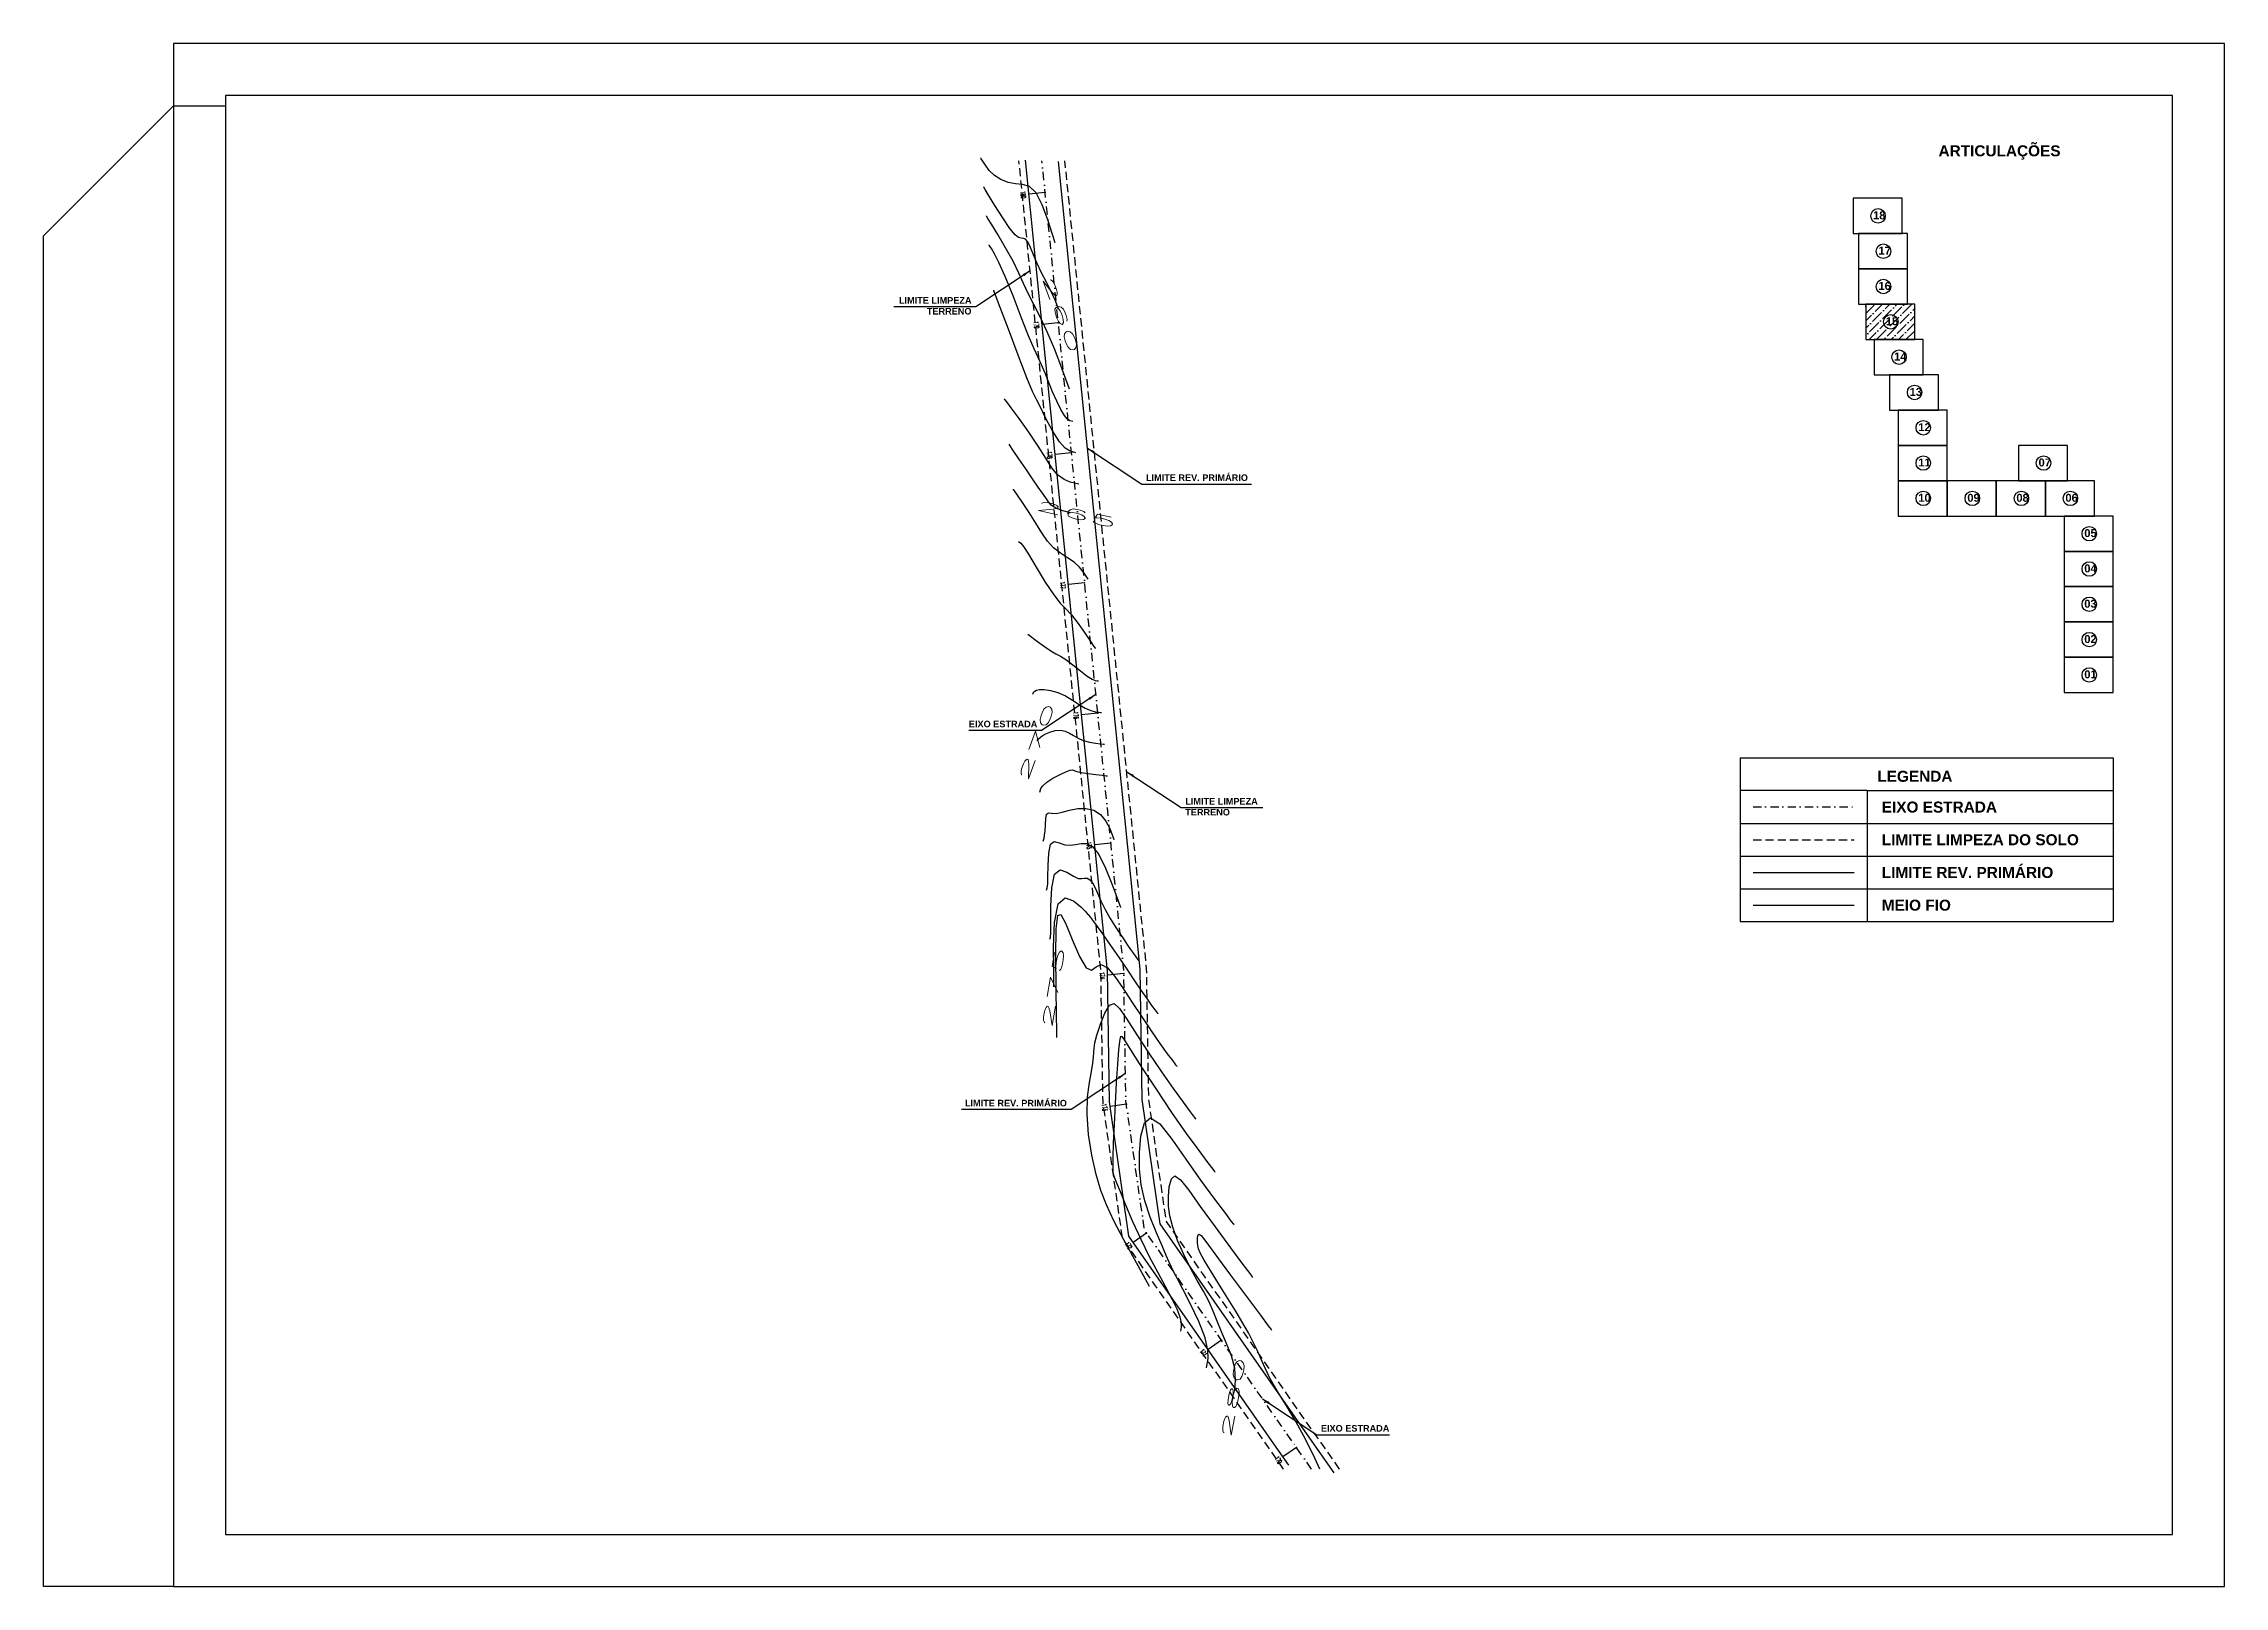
# Model space of a CAD drawing. Header units: millimetres. Extents: x 276147 to 291056, y 9594849 to 9609891.
# Drawn here: x 284446 to 284779.6, y 9597602.1 to 9597838 of the extents above; entities that cross this region are included whole.
import ezdxf
from ezdxf.enums import TextEntityAlignment as Align

# ---------------------------------------------------------------- set-up
doc = ezdxf.new("R2010")
doc.units = ezdxf.units.MM
doc.header["$LTSCALE"] = 10
for name, pattern in [('CONTINUO', [0]), ('DASHDOTX2', [50.8, 25.4, -12.7, 0, -12.7]), ('HIDDEN', [0.375, 0.25, -0.125])]:
    doc.linetypes.add(name, pattern=pattern)
for name, color, linetype in [('500-dim1', 6, 'Continuous'), ('Curvas mestras', 30, 'Continuous'), ('Curvas simples', 9, 'Continuous'), ('Curvas texto', 2, 'Continuous'), ('TG', 7, 'CONTINUO'), ('Top_malha_coord', 8, 'Continuous')]:
    doc.layers.add(name, color=color, linetype=linetype)
doc.styles.add('r80', font='romans.shx')
doc.styles.add('ROMAND', font='romand', dxfattribs={"height": 0.2})
doc.styles.add('SIMPLEX', font='simplex', dxfattribs={"height": 0.2})
doc.styles.add('T7', font='arial.ttf')
doc.dimstyles.new('cadnorma_dim1', dxfattribs={"dimscale": 0, "dimtxt": 2, "dimasz": 1.199999999999999, "dimexe": 1, "dimexo": 2.5, "dimgap": 0.6, "dimtad": 1, "dimzin": 4, "dimdsep": 46, "dimtxsty": 'r80', "dimblk": 'ARCHTICK', "dimblk1": 'ARCHTICK', "dimblk2": 'ARCHTICK', "dimcen": -1, "dimdle": 1, "dimclrd": 1, "dimclre": 1, "dimclrt": 2, "dimaunit": 1, "dimazin": 0, "dimtfac": 1, "dimtix": 1, "dimtmove": 2, "dimatfit": 0, "dimfxl": 1, "dimarcsym": 0})

# ---------------------------------------------------------------- blocks, each defined once
blk = doc.blocks.new('ASDF')
at = {"layer": 'Top_malha_coord', "color": 7}
for points in [[(288117.2770572668, 9595425.095165152), (288124.7770572668, 9595425.095165152), (288124.7770572668, 9595430.494073676), (288117.2770572668, 9595430.494073676)], [(288118.1013027223, 9595419.696256628), (288125.6013027224, 9595419.696256628), (288125.6013027224, 9595425.095165152), (288118.1013027223, 9595425.095165152)], [(288118.1013027223, 9595414.297348104), (288125.6013027224, 9595414.297348104), (288125.6013027224, 9595419.696256628), (288118.1013027223, 9595419.696256628)], [(288119.2235212072, 9595408.89843958), (288126.7235212072, 9595408.89843958), (288126.7235212072, 9595414.297348104), (288119.2235212072, 9595414.297348104)], [(288120.4897937645, 9595403.499531057), (288127.9897937645, 9595403.499531057), (288127.9897937645, 9595408.89843958), (288120.4897937645, 9595408.89843958)], [(288122.8676055573, 9595398.100622533), (288130.3676055573, 9595398.100622533), (288130.3676055573, 9595403.499531057), (288122.8676055573, 9595403.499531057)], [(288124.19609628, 9595392.701714007), (288131.69609628, 9595392.701714007), (288131.69609628, 9595398.100622533), (288124.19609628, 9595398.100622533)], [(288124.19609628, 9595387.302805483), (288131.69609628, 9595387.302805483), (288131.69609628, 9595392.701714007), (288124.19609628, 9595392.701714007)], [(288142.5888804331, 9595387.302805483), (288150.0888804331, 9595387.302805483), (288150.0888804331, 9595392.701714007), (288142.5888804331, 9595392.701714007)], [(288124.19609628, 9595381.90389696), (288131.69609628, 9595381.90389696), (288131.69609628, 9595387.302805483), (288124.19609628, 9595387.302805483)], [(288131.69609628, 9595381.90389696), (288139.19609628, 9595381.90389696), (288139.19609628, 9595387.302805483), (288131.69609628, 9595387.302805483)], [(288139.19609628, 9595381.90389696), (288146.69609628, 9595381.90389696), (288146.69609628, 9595387.302805483), (288139.19609628, 9595387.302805483)], [(288146.69609628, 9595381.90389696), (288154.19609628, 9595381.90389696), (288154.19609628, 9595387.302805483), (288146.69609628, 9595387.302805483)], [(288149.5854278603, 9595376.504988436), (288157.0854278603, 9595376.504988436), (288157.0854278603, 9595381.90389696), (288149.5854278603, 9595381.90389696)], [(288149.5854278603, 9595371.106079912), (288157.0854278603, 9595371.106079912), (288157.0854278603, 9595376.504988436), (288149.5854278603, 9595376.504988436)], [(288149.5854278603, 9595365.707171388), (288157.0854278603, 9595365.707171388), (288157.0854278603, 9595371.106079912), (288149.5854278603, 9595371.106079912)], [(288149.5854278603, 9595360.308262864), (288157.0854278603, 9595360.308262864), (288157.0854278603, 9595365.707171388), (288149.5854278603, 9595365.707171388)], [(288149.5854278603, 9595354.90935434), (288157.0854278603, 9595354.90935434), (288157.0854278603, 9595360.308262864), (288149.5854278603, 9595360.308262864)]]:
    blk.add_lwpolyline(points, close=True, dxfattribs=at)
for centre in [(288121.1075160061, 9595427.794619417), (288121.9317614617, 9595422.39571089), (288121.9317614617, 9595416.996802364), (288123.0539799466, 9595411.59789384), (288124.3202525039, 9595406.19898532), (288126.6980642967, 9595400.800076792), (288128.0265550194, 9595395.401168272), (288128.0265550194, 9595390.002259746), (288146.4193391725, 9595390.002259746), (288128.0265550194, 9595384.603351222), (288135.5265550194, 9595384.603351222), (288143.0265550194, 9595384.603351222), (288150.5265550194, 9595384.603351222), (288153.4158865996, 9595379.204442697), (288153.4158865996, 9595373.805534175), (288153.4158865996, 9595368.406625653), (288153.4158865996, 9595363.007717127), (288153.4158865996, 9595357.608808603)]:
    blk.add_circle(centre, 1.10921345708195, dxfattribs=at)
at = {"layer": 'Top_malha_coord', "color": 7, "char_height": 1.216883596980453, "attachment_point": 1, "style": 'T7'}
for s, insert in [('{\\fArial|b1|i0|c0|p34;18}', (288120.3443937709, 9595428.492702857)), ('{\\fArial|b1|i0|c0|p34;17}', (288121.1686392266, 9595423.093794333)), ('{\\fArial|b1|i0|c0|p34;16}', (288121.1686392266, 9595417.694885807)), ('{\\fArial|b1|i0|c0|p34;15}', (288122.2908577114, 9595412.295977283)), ('{\\fArial|b1|i0|c0|p34;14}', (288123.5571302687, 9595406.89706876)), ('{\\fArial|b1|i0|c0|p34;13}', (288125.9349420615, 9595401.498160236)), ('{\\fArial|b1|i0|c0|p34;12}', (288127.2634327842, 9595396.099251712)), ('{\\fArial|b1|i0|c0|p34;11}', (288127.2634327842, 9595390.700343188)), ('{\\fArial|b1|i0|c0|p34;07}', (288145.6562169372, 9595390.700343188)), ('{\\fArial|b1|i0|c0|p34;10}', (288127.2634327842, 9595385.301434664)), ('{\\fArial|b1|i0|c0|p34;09}', (288134.7634327842, 9595385.301434664)), ('{\\fArial|b1|i0|c0|p34;08}', (288142.2634327842, 9595385.301434664)), ('{\\fArial|b1|i0|c0|p34;06}', (288149.7634327842, 9595385.301434664)), ('{\\fArial|b1|i0|c0|p34;05}', (288152.6527643644, 9595379.902526142)), ('{\\fArial|b1|i0|c0|p34;04}', (288152.6527643644, 9595374.503617616)), ('{\\fArial|b1|i0|c0|p34;03}', (288152.6527643644, 9595369.104709093)), ('{\\fArial|b1|i0|c0|p34;02}', (288152.6527643644, 9595363.705800567)), ('{\\fArial|b1|i0|c0|p34;01}', (288152.6527643644, 9595358.306892043))]:
    blk.add_mtext_dynamic_manual_height_columns(s, width=9.05984542533406, gutter_width=12.5, heights=[0], dxfattribs=dict(at, insert=insert))
blk = doc.blocks.new('_ArchTick')
at = {"color": 0, "linetype": 'ByBlock', "const_width": 0.15}
blk.add_lwpolyline([(-0.5, -0.5), (0.5, 0.5)], dxfattribs=at)

msp = doc.modelspace()

# ---------------------------------------------------------------- hatches: boundary and pattern name
at = {"layer": 'Top_malha_coord'}
h = msp.add_hatch(dxfattribs=at)
h.set_pattern_fill('ANSI36', color=8, scale=0.25)
h.set_pattern_definition([(45, (-3424.874963565904, 2437.833850568161), (0.4209495056751168, 1.54348152080876), [1.984375, -0.396875, 0, -0.396875])])
h.paths.add_polyline_path([(284732.2104642943, 9597798.142113434), (284724.7104642943, 9597798.142113434), (284724.7104642943, 9597792.743204907), (284732.2104642943, 9597792.743204907)])
h.paths.add_polyline_path([(284729.6501364908, 9597795.442659173, -1), (284727.4317095766, 9597795.442659173, -1)], flags=0)
h.paths.add_polyline_path([(284727.4021938219, 9597794.254407024), (284729.9015365985, 9597794.254407024), (284729.9015365985, 9597796.762050508), (284727.4021938219, 9597796.762050508)], flags=24)

# ---------------------------------------------------------------- linework, layer by layer
at = {"color": 8, "linetype": 'HIDDEN', "ltscale": 0.5}
msp.add_line((284707.4916808116, 9597716.259917418), (284722.934255916, 9597716.259917418), dxfattribs=at)
at = {"color": 8, "linetype": 'HIDDEN', "ltscale": 0.5, "elevation": 160.1796621240507, "flags": 128}
for points in [[(284635.659768794, 9597620.03620698), (284634.4197802038, 9597621.808383057), (284611.0380317583, 9597655.24976938), (284608.0418236614, 9597676.0779441), (284607.7173690174, 9597696.138191966), (284599.6855912616, 9597775.536869906), (284595.1841462129, 9597820.036206983)], [(284644.2031467235, 9597620.03620698), (284640.1552164773, 9597625.821458032), (284617.7294901907, 9597657.89550906), (284615.0337271618, 9597676.635136474), (284614.7116598619, 9597696.547780577), (284606.6500488131, 9597776.241377547), (284602.2198700494, 9597820.036206983)]]:
    msp.add_lwpolyline(points, dxfattribs=at)
at = {"linetype": 'Continuous'}
for p in [(284599.1903068733, 9597815.209097005, 160.1796621240507), (284599.1903068733, 9597815.209097005, 160.1796621240507), (284601.203185829, 9597795.31064702, 160.1796621240507), (284601.203185829, 9597795.31064702, 160.1796621240507), (284603.2160647851, 9597775.412197037, 160.1796621240507), (284603.2160647851, 9597775.412197037, 160.1796621240507), (284605.2289437409, 9597755.51374705, 160.1796621240507), (284605.2289437409, 9597755.51374705, 160.1796621240507), (284607.241822697, 9597735.615297064, 160.1796621240507), (284607.241822697, 9597735.615297064, 160.1796621240507), (284609.2547016528, 9597715.71684708, 160.1796621240507), (284609.2547016528, 9597715.71684708, 160.1796621240507), (284611.2230413358, 9597695.815788856, 160.1796621240507), (284611.2230413358, 9597695.815788856, 160.1796621240507), (284611.6144094457, 9597675.823817924, 160.1796621240507), (284611.6144094457, 9597675.823817924, 160.1796621240507), (284614.6992917084, 9597656.121356228, 160.1796621240507), (284614.6992917084, 9597656.121356228, 160.1796621240507), (284626.1595819853, 9597639.73045204, 160.1796621240507), (284626.1595819853, 9597639.73045204, 160.1796621240507), (284637.6200357803, 9597623.33966222, 160.1796621240507), (284637.6200357803, 9597623.33966222, 160.1796621240507)]:
    msp.add_point(p, dxfattribs=at)
at = {"layer": '500-dim1', "ltscale": 0.1}
for points in [[(284465.8498035041, 9597602.093968712), (284779.5682150554, 9597602.093968712), (284779.5682150554, 9597837.978445243), (284465.8498035041, 9597837.978445243)], [(284473.7920417713, 9597610.03620698), (284771.6259767883, 9597610.03620698), (284771.6259767883, 9597830.03620698), (284473.7920417713, 9597830.03620698)]]:
    msp.add_lwpolyline(points, close=True, dxfattribs=at)
msp.add_lwpolyline([(284465.8498035041, 9597602.093968712), (284445.9942078364, 9597602.093968712), (284445.9942078364, 9597808.592163656), (284465.8498035041, 9597828.447759323), (284473.7920417713, 9597828.447759323)], dxfattribs=at)
at = {"layer": 'Curvas mestras', "linetype": 'CONTINUO'}
for points in [[(284601.2580923505, 9597797.3786489, -241.7039596265208), (284600.7522270197, 9597798.640418608, -241.7554609187905), (284600.1171355005, 9597800.065589074, -241.8149107012109), (284599.3873345034, 9597801.517957063, -241.8771528739276), (284598.637589784, 9597802.955047712, -241.9392947672427), (284597.9527308486, 9597804.35781372, -241.9990093910278), (284597.3964074154, 9597805.687946657, -242.0537637438069), (284596.9475660226, 9597806.830081487, -242.1002000621779), (284596.5639734061, 9597807.649586042, -242.1347543752895), (284596.2081786254, 9597808.063710393, -242.1554668362046), (284595.8618609984, 9597808.197222684, -242.1667937175048), (284595.5114801621, 9597808.226771316, -242.1747953905983), (284595.125328167, 9597808.339177772, -242.1862302759223), (284594.5990257496, 9597808.76196684, -242.2106493686702), (284593.8100290515, 9597809.732833376, -242.258301553808), (284592.7061171634, 9597811.35985736, -242.3337767506278), (284591.516382927, 9597813.23264223, -242.4190280150765), (284590.5402481251, 9597814.811174527, -242.4903492507551), (284589.9987279519, 9597815.69178966, -242.5300762597148), (284589.7992202577, 9597816.016227445, -242.5447125521282), (284589.7707193014, 9597816.06257556, -242.5468034434857)], [(284603.0662790054, 9597766.230916472, -235.6432964342789), (284601.8903161238, 9597766.556842273, -235.6775824390611), (284600.8342802401, 9597766.952065673, -235.7117318831992), (284600.1315520049, 9597767.40004756, -235.7405180141473), (284599.6780802624, 9597767.915772693, -235.7665205438066), (284599.2854581393, 9597768.522101248, -235.7942705755381), (284598.7907005474, 9597769.252960822, -235.8281515721142), (284598.1325364718, 9597770.186521564, -235.8719550096107), (284597.2751186641, 9597771.412013028, -235.9293244218247), (284596.2261095128, 9597772.946085453, -236.000651606792), (284595.1672169028, 9597774.515050836, -236.0733205910333), (284594.3236563487, 9597775.772637893, -236.1314635747372), (284593.8586330797, 9597776.46682312, -236.163545920132), (284593.6873081906, 9597776.722575253, -236.1753657318445), (284593.6628334936, 9597776.759111844, -236.1770542892887)], [(284597.9520972271, 9597731.375822952, -229.6001039383959), (284598.1400519835, 9597731.652758423, -229.6054058751001), (284598.5176056062, 9597731.996341897, -229.6090858632492), (284599.1322678332, 9597732.378870377, -229.6092824167249), (284599.9064063523, 9597732.725547196, -229.6051028914194), (284600.7311005869, 9597732.949801488, -229.5958968844175), (284601.5158718579, 9597732.98541956, -229.5813108790576), (284602.2440010567, 9597732.847608367, -229.5621788024696), (284602.9172099749, 9597732.57193303, -229.5396315206567), (284603.551467014, 9597732.200144434, -229.5147166198844), (284604.2197350517, 9597731.798753532, -229.4881489625227), (284605.0092265782, 9597731.440458037, -229.4605601034386), (284605.9589663763, 9597731.181979124, -229.4330253640333), (284606.9152373765, 9597731.01612178, -229.408394623923), (284607.6761367994, 9597730.919712443, -229.3899614235529), (284608.0954817331, 9597730.870867305, -229.3799430693293), (284608.249977763, 9597730.85287246, -229.3762521102585), (284608.2720483362, 9597730.850300768, -229.3757248033912)], [(284600.4960708467, 9597693.750059303, -223.3123931230771), (284600.5089651113, 9597694.52216233, -223.3374352305223), (284600.4953217797, 9597696.468175022, -223.4014777324305), (284600.4758591077, 9597699.838528857, -223.5123110948739), (284600.6307167846, 9597703.60982083, -223.6327835124944), (284601.1798951106, 9597706.440191085, -223.7145075639969), (284602.2416499433, 9597707.362615423, -223.7234211436848), (284603.5272773725, 9597706.909414425, -223.6827631147721), (284604.646330052, 9597705.987747336, -223.6300977344185), (284605.3036123041, 9597705.334392436, -223.5954940264023), (284605.5849121499, 9597705.004613142, -223.5790408375001), (284605.6712692757, 9597704.88329091, -223.573331748627), (284605.7452019136, 9597704.823154863, -223.5698770658023), (284605.9951534851, 9597704.548327873, -223.5558538735754), (284606.6110489496, 9597703.750777476, -223.5173558236243), (284607.7077784496, 9597702.235055117, -223.4456720311687), (284609.1000988346, 9597700.256037768, -223.3528730192597), (284610.5277361329, 9597698.181185283, -223.2562246618004), (284611.7828419821, 9597696.310406562, -223.169726894263), (284612.8672844919, 9597694.67342659, -223.0943162711014), (284613.8353583754, 9597693.232417388, -223.0276633230646), (284614.7202991819, 9597691.967784604, -222.9684588090427), (284615.4710937622, 9597690.932851436, -222.9194740861681), (284616.0156687912, 9597690.199169708, -222.8845005964072), (284616.3094231586, 9597689.805654537, -222.8657088481964), (284616.4176486097, 9597689.660675213, -222.8587855675983), (284616.4331091034, 9597689.639964307, -222.85779654732)], [(284628.187189701, 9597632.007264853, -215.7296012874835), (284628.3319291132, 9597633.606090972, -215.7790875698816), (284628.2128369144, 9597635.436615426, -215.8414623893591), (284627.7038448415, 9597637.331792133, -215.913782476357), (284626.949442893, 9597639.204309067, -215.9902862832209), (284626.1617601271, 9597640.986785978, -216.0645076455808), (284625.4975701153, 9597642.632992273, -216.1317846325369), (284624.8922274357, 9597644.181278033, -216.1946715978816), (284624.2257351726, 9597645.691141, -216.2575269829508), (284623.4068151223, 9597647.227407852, -216.3243073647868), (284622.459082951, 9597648.876231916, -216.3973618393324), (284621.4348770289, 9597650.72909344, -216.4786374924847), (284620.3969576163, 9597652.825270064, -216.5681615845792), (284619.4497864835, 9597654.995212894, -216.6582812687525), (284618.7082502867, 9597657.01716942, -216.7394237799713), (284618.2569960393, 9597658.733688567, -216.8047304563483), (284618.0597121988, 9597660.244529055, -216.8581991805372), (284618.0498505839, 9597661.713753013, -216.9065419431104), (284618.181739418, 9597663.207277944, -216.9528355821062), (284618.4932235442, 9597664.39844574, -216.9856161997564), (284619.0430242056, 9597664.86245164, -216.9897846796343), (284619.8976792162, 9597664.2682357, -216.953156910397), (284621.1549726601, 9597662.659709256, -216.8752089400336), (284622.9205031874, 9597660.17452546, -216.7583317633512), (284625.1930637085, 9597657.042268733, -216.6100728324059), (284627.5442241784, 9597653.860247588, -216.4586053954813), (284629.4387518081, 9597651.317699796, -216.3372590319164), (284630.4857228612, 9597649.915171547, -216.2702833124463), (284630.8714488281, 9597649.398450715, -216.2456080551169), (284630.9265522526, 9597649.3246336, -216.2420830287997)]]:
    msp.add_polyline3d(points, dxfattribs=at)
at = {"layer": 'Curvas simples', "linetype": 'CONTINUO'}
for points in [[(284600.7006427457, 9597807.515483236, -243.0480603147557), (284599.5994471313, 9597811.029859765, -243.1853273910497), (284598.7564226514, 9597813.30781502, -243.2768959237987), (284597.7911052212, 9597815.189455284, -243.3579325206488), (284596.7838635205, 9597816.151483048, -243.409676028034), (284595.7424955989, 9597816.446558293, -243.4402492921476), (284594.6566536058, 9597816.521332873, -243.4644963069845), (284593.5316422213, 9597816.745310552, -243.4944188083432), (284592.4353572428, 9597817.179400783, -243.5306498180985), (284591.4513470048, 9597817.807367932, -243.5709801988237), (284590.6495801317, 9597818.58755374, -243.6126403358326), (284590.0457264152, 9597819.376615444, -243.6506185001022), (284589.6418779411, 9597820.005789656, -243.6793425110195), (284589.4285525393, 9597820.352698645, -243.6949925301856), (284589.3499580233, 9597820.480507383, -243.7007583509808), (284589.3387309489, 9597820.498765483, -243.7015820159254)], [(284602.9274239002, 9597785.170590408, -240.269667817422), (284601.5944881462, 9597788.76346819, -240.4141591450575), (284600.5994407823, 9597791.327491973, -240.5181534630506), (284599.5047746196, 9597793.934839912, -240.6255671705844), (284598.4375522041, 9597796.1846527, -240.7207139618372), (284597.4569402814, 9597798.087018583, -240.8027367290019), (284596.6051281458, 9597799.75476146, -240.874485693083), (284595.8889810096, 9597801.308770243, -240.9397844376185), (284595.1740587866, 9597802.902203914, -241.0063505026305), (284594.2905953196, 9597804.696290476, -241.0828749616889), (284593.1442807095, 9597806.759149922, -241.1734831673935), (284591.9426261321, 9597808.786486272, -241.2640381927163), (284590.9685990342, 9597810.380900552, -241.3358375536304), (284590.4296386197, 9597811.257353608, -241.3753767926505), (284590.2310741495, 9597811.580256632, -241.3899438586927), (284590.2027076536, 9597811.626385633, -241.392024871046)], [(284603.4130954709, 9597780.203916617, -239.0964282752507), (284602.9738216186, 9597780.327666232, -239.1093012088354), (284602.6071761841, 9597780.573314777, -239.1247107199419), (284602.1338579321, 9597781.120491436, -239.1521422712508), (284601.5693711692, 9597782.060491424, -239.1942762763615), (284600.9526634093, 9597783.304463783, -239.2474193741477), (284600.3285367249, 9597784.718523767, -239.3062849750536), (284599.7337244788, 9597786.176348154, -239.3659962401402), (284599.1726661983, 9597787.581860786, -239.4233157454551), (284598.6417317071, 9597788.846550036, -239.4754159356494), (284598.117526791, 9597789.96960562, -239.5227398644461), (284597.4976190722, 9597791.30101966, -239.5788125616059), (284596.659812136, 9597793.278486613, -239.6604296983828), (284595.536300078, 9597796.151638048, -239.7771325257167), (284594.2768180307, 9597799.417851927, -239.9094449684749), (284593.0854896409, 9597802.38644528, -240.0306366359842), (284592.1299003704, 9597804.516251683, -240.1196100770289), (284591.4314729571, 9597805.864177763, -240.1778000265153), (284590.9750929523, 9597806.636646667, -240.2122741381431), (284590.7355544362, 9597807.026181916, -240.2298471625804), (284590.6473035612, 9597807.16969448, -240.2363214178154), (284590.6346970058, 9597807.1901957, -240.2372462784083)], [(284603.8813168478, 9597775.409778995, -237.929192835782), (284602.9921347699, 9597775.654925333, -237.9550750713938), (284602.2681746662, 9597776.1105578, -237.9845381025484), (284601.3630019373, 9597777.104409162, -238.0352755433091), (284600.333587216, 9597778.752424827, -238.1099431889274), (284599.3155463456, 9597780.6751387, -238.1933840697425), (284598.4641597224, 9597782.369232792, -238.2659879916723), (284597.8584505008, 9597783.54806846, -238.316775853888), (284597.2724138985, 9597784.791738473, -238.3692933641401), (284596.4037908881, 9597786.897013927, -238.4557172296013), (284595.0700037593, 9597790.337791365, -238.5952414914759), (284593.5672010502, 9597794.29646107, -238.7551292442045), (284592.3112136125, 9597797.632537767, -238.8896608631153), (284591.6117528167, 9597799.493565572, -238.9646853185518), (284591.3540571015, 9597800.179207187, -238.9923258931635), (284591.31724343, 9597800.2771567, -238.9962745700291)], [(284604.3495372224, 9597770.615640383, -236.7619573837988), (284603.0292063877, 9597770.942920905, -236.7991857629645), (284602.0792448942, 9597771.333699537, -236.8310602645183), (284601.0986405885, 9597772.028237415, -236.8735037233823), (284600.2054413775, 9597773.11274426, -236.9269714901716), (284599.2797899367, 9597774.587519184, -236.9938793324077), (284598.1423546302, 9597776.431381674, -237.0771330163375), (284596.6999362483, 9597778.56097474, -237.1758718701571), (284595.2038692708, 9597780.644225657, -237.2741690633962), (284593.9916226037, 9597782.286885224, -237.3523312874863), (284593.310383552, 9597783.206075396, -237.3961270149125), (284593.0462170213, 9597783.564406667, -237.4131718927788), (284592.9949043146, 9597783.635860676, -237.4165433896383), (284592.9857859556, 9597783.649471724, -237.4171724461744), (284592.9824263502, 9597783.654486688, -237.4174042202908), (284592.9819471209, 9597783.65520311, -237.4174373164101)], [(284605.7853555278, 9597756.091232527, -234.2557107757571), (284605.0667070655, 9597757.149073476, -234.3048008729497), (284604.4513165967, 9597757.905596932, -234.3419443796415), (284603.6317299527, 9597758.677938852, -234.3837051879059), (284602.6284211413, 9597759.365611527, -234.4263794425319), (284601.5414413749, 9597760.052987872, -234.470723562376), (284600.4907359246, 9597760.87065872, -234.5186091300825), (284599.5591650442, 9597761.92207767, -234.5717629010001), (284598.6812529147, 9597763.202146407, -234.6313321430612), (284597.7544417034, 9597764.678631367, -234.6983193019664), (284596.7241348566, 9597766.282026364, -234.7715426868203), (284595.7275929453, 9597767.793740617, -234.8410840144757), (284594.9500388184, 9597768.957910705, -234.8948408448746), (284594.5233700378, 9597769.5948401, -234.9242770695387), (284594.3661760117, 9597769.829497768, -234.9351219825007), (284594.3437198659, 9597769.863020578, -234.9366712622254)], [(284595.1349949364, 9597761.875530764, -233.6583084447452), (284595.4537795875, 9597761.601066988, -233.6429154282346), (284595.8652482687, 9597761.069314953, -233.6172308669452), (284596.6313900049, 9597759.893734118, -233.5633292070383), (284597.8164186165, 9597757.935575748, -233.4753748083281), (284599.2013691051, 9597755.659510402, -233.3729898104471), (284600.4964842631, 9597753.68106099, -233.2821606662151), (284601.4953954357, 9597752.429760693, -233.2211052492753), (284602.3253141886, 9597751.591185786, -233.1769666588193), (284603.196841641, 9597750.664922832, -233.1291193947805), (284604.2466394368, 9597749.304022608, -233.0634510355562), (284605.3155943255, 9597747.775394784, -232.9919018814949), (284606.1706535832, 9597746.499414245, -232.9329253440051), (284606.6424345693, 9597745.789002333, -232.9001756169859), (284606.8162489868, 9597745.527272208, -232.8881099396062), (284606.8410796159, 9597745.489881478, -232.886386248018)], [(284596.5518009609, 9597747.703448188, -232.1647268827915), (284598.0450524925, 9597746.56775898, -232.0975367292672), (284599.0774354387, 9597745.80990696, -232.0519791550146), (284600.0643950363, 9597745.138710944, -232.0101730090359), (284600.8385300147, 9597744.692452213, -231.9800099552635), (284601.5299975548, 9597744.320212778, -231.9539318614666), (284602.3433429494, 9597743.798773352, -231.9205181278781), (284603.4116233496, 9597742.984724052, -231.872398442149), (284604.5819473343, 9597742.053885756, -231.8184033331022), (284605.6299313509, 9597741.261891773, -231.7714137959088), (284606.3805971059, 9597740.800695427, -231.7412323648718), (284606.8565674102, 9597740.607554248, -231.7253489190157), (284607.129866343, 9597740.556049788, -231.7181750880814), (284607.2677722073, 9597740.539986776, -231.7148804568246), (284607.3185792092, 9597740.534068607, -231.7136666469419), (284607.3258377805, 9597740.533222873, -231.7134932275771)], [(284597.3006872106, 9597738.534688387, -230.8485060813514), (284597.3543292205, 9597738.681311008, -230.852233951297), (284597.4348805465, 9597738.79999835, -230.8545062475282), (284597.5966893839, 9597738.94724798, -230.8560833684428), (284597.8780729537, 9597739.106755257, -230.8556618654661), (284598.3355401933, 9597739.22429324, -230.8503304466399), (284599.0301509711, 9597739.236156408, -230.8367758639183), (284599.9910059364, 9597739.088643573, -230.8126542358918), (284601.1193818226, 9597738.768058833, -230.779498493092), (284602.2845961444, 9597738.270711627, -230.7398109651663), (284603.3791217906, 9597737.617725244, -230.6964422925635), (284604.3880381451, 9597736.92948146, -230.6536367598133), (284605.3195789645, 9597736.351174904, -230.6159869496737), (284606.169781741, 9597735.991337277, -230.5871288644525), (284606.8859018946, 9597735.811838513, -230.5668717979247), (284607.4030015699, 9597735.737880617, -230.5540682394899), (284607.6816269702, 9597735.70542704, -230.5474117631352), (284607.7842784849, 9597735.693470033, -230.5449593622147), (284607.7989435594, 9597735.69176232, -230.5446090217124)], [(284598.3531808657, 9597723.532719303, -228.3343050310764), (284598.5498662309, 9597724.070333896, -228.347973872817), (284598.8452234228, 9597724.505519487, -228.3563055352683), (284599.438521831, 9597725.045436801, -228.3620883907101), (284600.386463715, 9597725.650986496, -228.3629029805565), (284601.4772725114, 9597726.226801148, -228.3598753361989), (284602.4320502027, 9597726.663446557, -228.3550179049748), (284603.0407377789, 9597726.88219554, -228.3499675222815), (284603.3686212904, 9597726.927157896, -228.3448590918238), (284603.5498238026, 9597726.873153437, -228.3394520436091), (284603.7238122376, 9597726.782563627, -228.3329909472636), (284604.0514329583, 9597726.6680256, -228.3226611450923), (284604.6988741944, 9597726.529742168, -228.3051332898581), (284605.7481510133, 9597726.372621968, -228.2789218963849), (284606.944571861, 9597726.220406046, -228.2499175028902), (284607.9492720267, 9597726.101543276, -228.2258545750778), (284608.5093374958, 9597726.036307564, -228.2124743555), (284608.7156770385, 9597726.012273883, -228.2075448255314), (284608.7451541153, 9597726.008840216, -228.2068405976429)], [(284598.879427191, 9597716.03173376, -227.0772044831215), (284599.0225717178, 9597716.496816004, -227.089571278219), (284599.1136303767, 9597716.948941637, -227.1025590497561), (284599.1852559535, 9597717.63593948, -227.1236334090031), (284599.2229383629, 9597718.555248262, -227.153001695548), (284599.2777360233, 9597719.485112667, -227.1823723134262), (284599.4170979689, 9597720.148975113, -227.2013288404237), (284599.7031796321, 9597720.362826476, -227.2025938241536), (284600.1769650224, 9597720.312846515, -227.1914454683106), (284600.874148546, 9597720.277763436, -227.1763008659732), (284601.8120676635, 9597720.46074962, -227.1634697211816), (284602.9346600517, 9597720.762754116, -227.1508316178483), (284604.1675094513, 9597721.009174136, -227.1341588211039), (284605.4323831847, 9597721.042441204, -227.1098584005636), (284606.6357719346, 9597720.773136102, -227.0768772567649), (284607.6803459732, 9597720.128876947, -227.0347972730783), (284608.4890728972, 9597719.10247094, -226.9849290660027), (284609.0660926264, 9597717.947492704, -226.9354988858363), (284609.435840405, 9597716.98270599, -226.8964617562856), (284609.62883498, 9597716.445473777, -226.8749831732389), (284609.6999390865, 9597716.247546066, -226.8670699924373), (284609.7100959576, 9597716.219270108, -226.8659395365653)], [(284599.4056735185, 9597708.530749213, -225.8201039679957), (284599.5137380939, 9597708.91456377, -225.8305118932299), (284599.5787422873, 9597709.4733482, -225.8475177590412), (284599.6219445613, 9597710.580017662, -225.8829148392802), (284599.6411972336, 9597712.315805372, -225.9394081661271), (284599.7336765833, 9597714.189054707, -225.9989360330187), (284600.02139213, 9597715.564886805, -226.0382450110305), (284600.5864801092, 9597715.997824624, -226.0410885539282), (284601.3515916161, 9597715.799996376, -226.0192474191104), (284602.1995024609, 9597715.472932097, -225.9915092866545), (284603.0357564168, 9597715.405444773, -225.9725111924022), (284603.8569521247, 9597715.535487248, -225.9602881990399), (284604.6824511834, 9597715.688293347, -225.9487247599432), (284605.5324176119, 9597715.669239128, -225.9310385053654), (284606.4302020915, 9597715.204258744, -225.8977798759847), (284607.3999557246, 9597713.999428598, -225.8388325294622), (284608.4350220689, 9597711.926935118, -225.7501417784629), (284609.4055045303, 9597709.523412878, -225.6519000198137), (284610.1507009726, 9597707.491607467, -225.5703612974289), (284610.5581352983, 9597706.357450908, -225.5250176061786), (284610.708242522, 9597705.939602965, -225.5083120130844), (284610.7296866977, 9597705.87991083, -225.5059255080673)], [(284599.9319208436, 9597701.029763673, -224.5630033999591), (284600.0049044702, 9597701.332311537, -224.5714525081244), (284600.0438541981, 9597701.997754764, -224.5924764683264), (284600.0586331717, 9597703.52409684, -224.6421963021535), (284600.0594551016, 9597706.076361487, -224.7258146241916), (284600.1896171409, 9597708.892995747, -224.8154997198985), (284600.6256862908, 9597710.980798498, -224.8751611816374), (284601.469781586, 9597711.632822767, -224.8795832635628), (284602.5262172098, 9597711.287146242, -224.8470493899335), (284603.5248573757, 9597710.66810076, -224.8067176870795), (284604.2594451727, 9597710.350140925, -224.7815526963354), (284604.7792431958, 9597710.308219392, -224.7697447677169), (284605.1973939128, 9597710.367411556, -224.7632906459298), (284605.610689989, 9597710.356611256, -224.754640400261), (284606.0505448614, 9597710.119981952, -224.7380568638587), (284606.5320211611, 9597709.505504528, -224.7082561816465), (284607.0695908435, 9597708.423705468, -224.6620159036506), (284607.6753531163, 9597707.035276636, -224.6043588460566), (284608.3608105038, 9597705.5634525, -224.5423692525624), (284609.1236617889, 9597704.194889253, -224.4822098286499), (284609.9063707739, 9597702.969924973, -224.4263573651228), (284610.6375945124, 9597701.892316457, -224.3763670763842), (284611.263024575, 9597700.961082445, -224.3332969720618), (284611.7964885619, 9597700.156273356, -224.2962157578118), (284612.268849585, 9597699.453199556, -224.2636948488912), (284612.6999741578, 9597698.83709656, -224.2348516378811), (284613.0657463897, 9597698.332898555, -224.2109872820697), (284613.3310517887, 9597697.975463897, -224.1939489238689), (284613.4741630179, 9597697.78375094, -224.1847939528202), (284613.5268883658, 9597697.713120112, -224.1814210741109), (284613.5344202725, 9597697.703029852, -224.180939235343)], [(284600.9844134967, 9597686.027793584, -222.0488023370531), (284600.9872372229, 9597686.167807072, -222.0533337380298), (284600.9740770219, 9597687.046568893, -222.0823939397492), (284600.9320113875, 9597689.412253203, -222.1607591424513), (284600.860991827, 9597693.62784324, -222.3003248691352), (284600.8216541363, 9597698.543822048, -222.4622055739423), (284600.8898021949, 9597702.63255312, -222.5948206836733), (284601.1350833799, 9597704.69035429, -222.6573288252371), (284601.6025131012, 9597704.809378747, -222.6518461338387), (284602.3309492699, 9597703.405736027, -222.5912280300658), (284603.3215465024, 9597700.985441964, -222.4920329021665), (284604.4246462532, 9597698.414146608, -222.3856313046677), (284605.452890679, 9597696.647405308, -222.3070966465425), (284606.2761458028, 9597696.323911527, -222.2799704439499), (284606.9931851087, 9597696.814911162, -222.2816663994713), (284607.760008936, 9597697.174783213, -222.2780660992398), (284608.7024514158, 9597696.661005892, -222.2423120035933), (284609.8256768037, 9597695.343433216, -222.1765894844689), (284611.1046851438, 9597693.495016415, -222.0903446830603), (284612.5061583577, 9597691.370831212, -221.9926049551836), (284613.9635179157, 9597689.154466387, -221.8907227664863), (284615.4018681661, 9597687.011635216, -221.7916317770983), (284616.7406242084, 9597685.098473648, -221.7020660128587), (284617.8764411348, 9597683.53280432, -221.62796089015), (284618.7002857944, 9597682.422875527, -221.5750522689455), (284619.1446832998, 9597681.827558143, -221.5466237436308), (284619.3084078535, 9597681.608230317, -221.5361500812255), (284619.3317979322, 9597681.576897765, -221.534653826468)], [(284615.1621569432, 9597647.9630152, -219.5161264968596), (284612.8461288277, 9597652.142817508, -219.6995848599731), (284611.2458919345, 9597655.083902258, -219.8280833593713), (284609.7179840982, 9597657.995694185, -219.9541700629311), (284608.551697178, 9597660.428465627, -220.0573007814496), (284607.6895849669, 9597662.64030524, -220.1470859386286), (284606.9875112345, 9597665.066253753, -220.2406746567253), (284606.3457381611, 9597668.005009146, -220.3498570251654), (284605.8421035369, 9597671.20988844, -220.4649870391263), (284605.5988375521, 9597674.297861917, -220.5710596509421), (284605.6878469868, 9597676.95200406, -220.6562461442341), (284605.9797339367, 9597679.119786233, -220.7214226940091), (284606.2947710803, 9597680.814780004, -220.770641796375), (284606.4919556197, 9597682.069495812, -220.807799212253), (284606.5851658268, 9597682.99218654, -220.836163679513), (284606.6270044963, 9597683.710042927, -220.8588471681837), (284606.6753533778, 9597684.367372705, -220.8794165851109), (284606.8092270298, 9597685.176945547, -220.9032580466851), (284607.1129249662, 9597686.368649134, -220.9362125181037), (284607.6390756622, 9597688.040021988, -220.9804197849266), (284608.3136314514, 9597689.75921408, -221.0232150123015), (284609.0308766271, 9597690.962026244, -221.0482321254935), (284609.7332457364, 9597691.194581533, -221.0417536359423), (284610.5557703156, 9597690.4442809, -221.0006561210289), (284611.6816341544, 9597688.80884754, -220.9244647042619), (284613.2294747333, 9597686.431255864, -220.8154830162207), (284615.0597513418, 9597683.635507187, -220.6871292945839), (284616.9683769566, 9597680.79085305, -220.5556002512717), (284618.7609482326, 9597678.229161697, -220.4356732040437), (284620.2817885098, 9597676.1327582, -220.3364477268447), (284621.3849017974, 9597674.646581348, -220.2656039615654), (284621.9799424384, 9597673.84946074, -220.2275386263177), (284622.199168097, 9597673.555785416, -220.2135145746547), (284622.2304857617, 9597673.513831232, -220.2115111257558)], [(284619.9566797043, 9597641.10983078, -218.194574067686), (284620.0711274592, 9597641.770195933, -218.2139161093187), (284620.0540484933, 9597642.382634554, -218.2343278652083), (284619.8500288555, 9597643.272255097, -218.2675751271568), (284619.3706273867, 9597644.477194713, -218.3166829373481), (284618.6236264181, 9597646.006817333, -218.3818019217838), (284617.6408666521, 9597647.863292333, -218.4623640114701), (284616.4640467849, 9597650.03765246, -218.5572383179938), (284615.1743024943, 9597652.476384057, -218.6630425752633), (284613.8626274503, 9597655.114835816, -218.7758316649965), (284612.6194753505, 9597657.84554224, -218.8902683346792), (284611.5331399899, 9597660.3897769, -218.9954466622698), (284610.6913761827, 9597662.425996123, -219.0790684731005), (284610.1517089556, 9597663.731974987, -219.1326969745246), (284609.8507531311, 9597664.482742472, -219.163340035328), (284609.694896742, 9597664.95264627, -219.1818668462479), (284609.6064143534, 9597665.422754813, -219.1990479289348), (284609.5711296757, 9597666.201026453, -219.2252592987756), (284609.5907529553, 9597667.60214227, -219.2707783672636), (284609.6650575427, 9597669.83670817, -219.3425110013018), (284609.7860611731, 9597672.69901342, -219.4338765256948), (284609.9438456878, 9597675.879274108, -219.5349227655356), (284610.1262884163, 9597679.063447297, -219.6356022348886), (284610.312453625, 9597681.920453947, -219.7254861039951), (284610.4792000774, 9597684.11496, -219.7940503829418), (284610.6092345574, 9597685.41652256, -219.8340908559881), (284610.7086469473, 9597686.014270397, -219.8516828129327), (284610.7893721473, 9597686.202221464, -219.8562213125083), (284610.9085214883, 9597686.158661636, -219.8524021523449), (284611.303924008, 9597685.598942515, -219.8261236467192), (284612.2585831654, 9597684.122678667, -219.7585847254636), (284613.9527911115, 9597681.491681516, -219.638361109854), (284616.1559837679, 9597678.116547983, -219.4835358426467), (284618.5348857471, 9597674.57007088, -219.319568725387), (284620.781273257, 9597671.359849742, -219.1692803750889), (284622.687136882, 9597668.732711086, -219.0449345108032), (284624.0695187999, 9597666.87028716, -218.9561556340454), (284624.8152025794, 9597665.871364346, -218.9084535216939), (284625.0899283408, 9597665.503340516, -218.8908790681421), (284625.1291745927, 9597665.450765686, -218.8883684376747)], [(284623.8718180714, 9597635.514230574, -216.9318836418938), (284624.1148585376, 9597636.916578537, -216.9729583036065), (284624.0785899704, 9597638.217150906, -217.0163046267958), (284623.6453347592, 9597640.106343616, -217.0869083151597), (284622.6751924883, 9597642.578851448, -217.1874038246137), (284621.4242617783, 9597645.22307212, -217.299162598702), (284620.2476380064, 9597647.525828358, -217.3982403637751), (284619.4184166146, 9597649.108980468, -217.4667639073127), (284618.881683283, 9597650.134532163, -217.5111442341845), (284618.5005197532, 9597650.899523746, -217.5438634585266), (284618.1435963094, 9597651.6845939, -217.5767540495403), (284617.7019314312, 9597652.704785803, -217.6190503778894), (284617.0721331343, 9597654.158739008, -217.6793370840282), (284616.2025821714, 9597656.168984767, -217.7626655614845), (284615.2487521805, 9597658.553599143, -217.8599534561186), (284614.417887523, 9597661.054544887, -217.9585850435219), (284613.875856022, 9597663.476320865, -218.04882441161), (284613.6229943041, 9597665.873554323, -218.1324548764064), (284613.6182614527, 9597668.363406632, -218.2141395211479), (284613.8442216411, 9597670.922214696, -218.2934529326999), (284614.3778763669, 9597672.963001676, -218.3496148489908), (284615.3198332209, 9597673.757967263, -218.3567565241506), (284616.7368518954, 9597672.803189464, -218.2970248990719), (284618.5603064976, 9597670.490262406, -218.1846296368426), (284620.6877182384, 9597667.434659503, -218.0417962206088), (284622.9753230449, 9597664.219536765, -217.8905198717516), (284625.1141997268, 9597661.29878959, -217.751875382583), (284626.7541358031, 9597659.093992978, -217.6467073065837), (284627.6504627203, 9597657.893267948, -217.5893684171283), (284627.9806885847, 9597657.450895617, -217.5682435615713), (284628.0278634212, 9597657.387699144, -217.5652257169391)], [(284641.2165310691, 9597620.036206983, -214.07503964961), (284640.4325281109, 9597621.68729125, -214.1448815569424), (284639.0555187641, 9597624.47745072, -214.2639534297891), (284637.5444110317, 9597627.314577304, -214.3872561964349), (284636.0567063866, 9597629.813647117, -214.499011442033), (284634.6902800205, 9597632.004507853, -214.5982325359623), (284633.5281025513, 9597634.020723848, -214.6876307128955), (284632.586164257, 9597636.01436604, -214.7718681830706), (284631.6125410206, 9597638.21151876, -214.8634104930356), (284630.2883273817, 9597640.856770953, -214.9766741196768), (284628.4275594673, 9597644.054473184, -215.1188114735091), (284626.376021767, 9597647.348023597, -215.2679190964814), (284624.6124373667, 9597650.14058498, -215.3948296226704), (284623.4982551338, 9597651.989891507, -215.4777949292006), (284622.9258260831, 9597653.07197196, -215.5247441804063), (284622.6702260228, 9597653.71743251, -215.5510259997941), (284622.5408354176, 9597654.209614966, -215.5697515940087), (284622.484268388, 9597654.642823616, -215.5850828535881), (284622.4814407152, 9597655.064099394, -215.5989443449912), (284622.5192571973, 9597655.492342195, -215.6122182642834), (284622.6085697219, 9597655.833889812, -215.6216175706618), (284622.766216188, 9597655.966935016, -215.6228127823238), (284623.0585065347, 9597655.733280938, -215.6092888890094), (284623.7496398208, 9597654.829155106, -215.5657881901975), (284625.1532891364, 9597652.914391417, -215.4748672858373), (284627.4108033748, 9597649.865001708, -215.3296258460291), (284629.9742486325, 9597646.421706587, -215.1653354410923), (284632.1233688111, 9597643.54140561, -215.0278107044546), (284633.3209820024, 9597641.93707515, -214.9511982279623), (284633.7622080722, 9597641.34600582, -214.9229725686859), (284633.8252410814, 9597641.261567058, -214.9189403078894)]]:
    msp.add_polyline3d(points, dxfattribs=at)
at = {"layer": 'TG', "color": 3, "linetype": 'Continuous'}
for p, q in [((284599.1903068733, 9597815.209097005, 160.1796621240507), (284596.7030006046, 9597814.957487136, 160.1796621240507)), ((284601.203185829, 9597795.31064702, 160.1796621240507), (284598.7158795607, 9597795.059037147, 160.1796621240507)), ((284603.2160647851, 9597775.412197037, 160.1796621240507), (284600.7287585167, 9597775.160587164, 160.1796621240507)), ((284605.2289437409, 9597755.51374705, 160.1796621240507), (284602.7416374727, 9597755.26213718, 160.1796621240507)), ((284607.241822697, 9597735.615297064, 160.1796621240507), (284604.7545164283, 9597735.363687193, 160.1796621240507)), ((284609.2547016528, 9597715.71684708, 160.1796621240507), (284606.7673953841, 9597715.465237208, 160.1796621240507)), ((284611.2230413358, 9597695.815788856, 160.1796621240507), (284608.7800843634, 9597695.568665253, 160.1796621240507)), ((284611.6144094457, 9597675.823817924, 160.1796621240507), (284609.1398821009, 9597675.467848238, 160.1796621240507)), ((284611.6144094457, 9597675.823817924, 160.1796621240507), (284609.1398821023, 9597675.467848236, 160.1796621240507)), ((284614.6992917084, 9597656.121356228, 160.1796621240507), (284612.650428677, 9597654.68881993, 160.1796621240507)), ((284626.1595819853, 9597639.73045204, 160.1796621240507), (284624.1107190123, 9597638.29791578, 160.1796621240507)), ((284637.6200357803, 9597623.33966222, 160.1796621240507), (284635.5716656889, 9597621.906421147, 160.1796621240507))]:
    msp.add_line(p, q, dxfattribs=at)
at = {"layer": 'TG', "color": 1, "linetype": 'DASHDOTX2', "ltscale": 0.005}
msp.add_line((284707.4916808116, 9597721.25991742), (284722.934255916, 9597721.25991742), dxfattribs=at)
at = {"layer": 'TG', "color": 8, "linetype": 'CONTINUO'}
msp.add_line((284707.4916808116, 9597711.259917418), (284722.934255916, 9597711.259917418), dxfattribs=at)
at = {"layer": 'TG', "color": 4, "linetype": 'CONTINUO'}
msp.add_line((284707.4916808116, 9597706.259917418), (284722.934255916, 9597706.259917418), dxfattribs=at)
at = {"layer": 'TG', "color": 8, "linetype": 'CONTINUO', "elevation": 160.1796621240507}
for points in [[(284636.4791168303, 9597620.609503409), (284635.2391282402, 9597622.381679486), (284611.9939543911, 9597655.627732195), (284609.0406670186, 9597676.157543011), (284608.7165534238, 9597696.196704626), (284600.6805137689, 9597775.637513854), (284596.1790687202, 9597820.13685093)], [(284643.3837986814, 9597619.462910559), (284639.3358684352, 9597625.248161612), (284616.7735675571, 9597657.517546251), (284614.0348838047, 9597676.555537565), (284613.7124754555, 9597696.489267917), (284605.6551263058, 9597776.1407336), (284601.2249475421, 9597819.935563035)]]:
    msp.add_lwpolyline(points, dxfattribs=at)
at = {"layer": 'TG', "color": 1, "linetype": 'DASHDOTX2', "ltscale": 0.005, "elevation": 160.1796621240507, "flags": 128}
msp.add_lwpolyline([(284639.9314577736, 9597620.03620698), (284637.2874983407, 9597623.814920545), (284614.3837609745, 9597656.57263922), (284611.5377754115, 9597676.356540287), (284611.2145144397, 9597696.34298627), (284603.1678200373, 9597775.889123727), (284598.7020081312, 9597820.036206983)], dxfattribs=at)
at = {"layer": 'Top_malha_coord', "color": 7}
for p, q in [((284705.4916808116, 9597728.759917418), (284705.4916808116, 9597718.75991742)), ((284705.4916808116, 9597728.759917418), (284762.5723709472, 9597728.759917418)), ((284762.5723709472, 9597728.759917418), (284762.5723709472, 9597703.759917416)), ((284724.934255916, 9597723.759917418), (284705.4916808116, 9597723.759917418)), ((284724.934255916, 9597723.759917418), (284762.5723709472, 9597723.759917418)), ((284724.934255916, 9597723.759917418), (284724.934255916, 9597703.75991742)), ((284705.4916808116, 9597718.75991742), (284762.5723709472, 9597718.75991742)), ((284705.4916808116, 9597718.75991742), (284705.4916808116, 9597713.75991742)), ((284705.4916808116, 9597713.75991742), (284762.5723709472, 9597713.75991742)), ((284705.4916808116, 9597713.75991742), (284705.4916808116, 9597703.759917416)), ((284705.4916808116, 9597708.75991742), (284762.5723709472, 9597708.75991742)), ((284705.4916808116, 9597703.75991742), (284762.5723709472, 9597703.75991742))]:
    msp.add_line(p, q, dxfattribs=at)

# ---------------------------------------------------------------- block references
msp.add_blockref('ASDF', (-3394.513056912867, 2383.844765329734), dxfattribs=at)

# ---------------------------------------------------------------- texts
at = {"layer": 'Curvas texto', "extrusion": (-0.0200587750042602, 0.0327446982403546, 0.999262443146182), "style": 'SIMPLEX'}
for s, rotation, width, p, p2 in [('260', 78.94789402892947, 3.299405079185858, (-5256213.214607107, -8029692.500274631, 308326.700644706), (-5256210.774959132, -8029680.010028946, 308326.700644706)), ('265', 135.3311667917673, 3.299405153942715, (-5256193.759779935, -8029662.572808613, 308331.700644706), (-5256202.810478946, -8029653.626134692, 308331.700644706)), ('270', 218.4347809786894, 3.299405181464048, (-5256170.943733566, -8029627.346696386, 308336.700644706), (-5256180.91243324, -8029635.257648058, 308336.700644706)), ('275', 228.8100282408275, 3.299405103471683, (-5256154.419563167, -8029593.005978309, 308341.7006447062), (-5256162.800551502, -8029602.582885765, 308341.7006447062)), ('280', 227.6824526780235, 3.299405180731117, (-5256145.034884962, -8029525.020286591, 308346.700644706), (-5256153.602711052, -8029534.430413348, 308346.700644706))]:
    msp.add_text(s, height=1.5, rotation=rotation, dxfattribs=dict(at, width=width)).set_placement(p, p2, align=Align.FIT)
at = {"layer": 'TG', "color": 5, "extrusion": (-0.0063456758032762, 0.0614513849947232, 0.998089905610126), "style": 'ROMAND'}
for s, rotation, width, p, p2 in [('180', 89.9805742357684, 0.5403508760423686, (-1268950.292758874, -9499626.089342782, 588152.9373521883), (-1268950.292385926, -9499624.989342848, 588152.9373521883)), ('179', 89.98057422357515, 0.5499999969662338, (-1268950.251078885, -9499606.12758818, 588151.7017918003), (-1268950.250705937, -9499605.02758825, 588151.7017918003)), ('178', 89.98057424783008, 0.5403508742123636, (-1268950.209398897, -9499586.165833574, 588150.4662314124), (-1268950.209025949, -9499585.065833643, 588150.4662314124)), ('177', 89.98057416310228, 0.5403508787875518, (-1268950.167718915, -9499566.204078976, 588149.2306710243), (-1268950.167345966, -9499565.104079036, 588149.2306710243)), ('176', 89.98057424789586, 0.54035087604233, (-1268950.12603892, -9499546.242324373, 588147.995110636), (-1268950.125665972, -9499545.142324438, 588147.995110636)), ('175', 89.98057416303651, 0.5403508769575848, (-1268950.084358932, -9499526.280569773, 588146.7595502478), (-1268950.083985983, -9499525.180569837, 588146.7595502478))]:
    msp.add_text(s, height=0.7500000000000001, rotation=rotation, dxfattribs=dict(at, width=width)).set_placement(p, p2, align=Align.FIT)
at = {"layer": 'TG', "color": 5, "extrusion": (-0.0063456758096769, 0.0614513849940622, 0.998089905610126), "style": 'ROMAND', "width": 0.5310344780310894}
msp.add_text('174', height=0.7500000000000001, rotation=89.98057421138189, dxfattribs=at).set_placement((-1268950.043674223, -9499506.320567241, 588145.5240983069), (-1268950.043301274, -9499505.220567314, 588145.5240983069), align=Align.FIT)
at = {"layer": 'TG', "color": 5, "extrusion": (-0.0089238748398908, 0.0611302280137408, 0.998089905610126), "style": 'ROMAND', "width": 0.5403508723820857}
msp.add_text('173', height=0.7500000000000001, rotation=89.98057434478402, dxfattribs=at).set_placement((-1668010.331297636, -9437832.651394833, 584328.1471123087), (-1668010.33092469, -9437831.551394906, 584328.1471123087), align=Align.FIT)
at = {"layer": 'TG', "color": 5, "extrusion": (-0.0355399916554891, 0.0505316664310384, 0.998089905610126), "style": 'ROMAND'}
for s, rotation, width, p, p2 in [('172', 89.98057407809489, 0.540350875585381, (-5754177.157330238, -7672011.841555034, 475030.227735489), (-5754177.156957287, -7672010.7415551, 475030.227735489)), ('171', 89.98057402963437, 0.6039215683648363, (-5754177.087719138, -7671991.879872987, 475028.9921795917), (-5754177.087346186, -7671990.779873051, 475028.9921795917)), ('170', 89.98057432057843, 0.5403508737546383, (-5754177.03247553, -7671971.917292803, 475027.7565681034), (-5754177.032102584, -7671970.817292873, 475027.7565681034))]:
    msp.add_text(s, height=0.7500000000000002, rotation=rotation, dxfattribs=dict(at, width=width)).set_placement(p, p2, align=Align.FIT)
at = {"layer": 'Top_malha_coord', "color": 7, "style": 'T7'}
for s, width, insert, char_height, attachment_point in [('{\\fArial|b1|i0|c0|p34;ARTICULAÇÕES}', 9.05984542533406, (284735.8424286207, 9597822.430227874), 1.682079722240085, 1), ('{\\fArial|b1|i0|c0|p34;LIMITE LIMPEZA\\PTERRENO}', 16.67673822349752, (284587.9276814748, 9597799.22596412, 160.1796621240507), 1, 3), ('{\\fArial|b1|i0|c0|p34;LIMITE REV. PRIMÁRIO}', 16.67673822349752, (284614.6094740876, 9597772.115027498, 160.1796621240507), 1, 1), ('{\\fArial|b1|i0|c0|p34;EIXO ESTRADA}', 16.67673822349752, (284597.9983496133, 9597734.447758535, 160.1796621240507), 1, 3), ('{\\fArial|b1|i0|c0|p34;LEGENDA}', 9.05984542533406, (284726.4811008467, 9597726.794636015), 1.682079722240085, 1), ('{\\fArial|b1|i0|c0|p34;LIMITE LIMPEZA\\PTERRENO}', 16.67673822349752, (284620.6202057473, 9597722.6315535, 160.1796621240507), 1, 1), ('{\\fArial|b1|i0|c0|p34;EIXO ESTRADA}', 20.98438079227344, (284727.159719795, 9597722.089122586), 1.682079722240085, 1), ('{\\fArial|b1|i0|c0|p34;LIMITE LIMPEZA DO SOLO}', 31.11703686733381, (284727.159719795, 9597717.089122586), 1.682079722240085, 1), ('{\\fArial|b1|i0|c0|p34;LIMITE REV. PRIMÁRIO}', 41.98582607079879, (284727.159719795, 9597712.089122586), 1.682079722240085, 1), ('{\\fArial|b1|i0|c0|p34;MEIO FIO}', 41.98582607079879, (284727.159719795, 9597707.089122588), 1.682079722240085, 1), ('{\\fArial|b1|i0|c0|p34;LIMITE REV. PRIMÁRIO}', 16.67673822349752, (284602.5162141523, 9597676.486481294, 160.1796621240507), 1, 3), ('{\\fArial|b1|i0|c0|p34;EIXO ESTRADA}', 16.67673822349752, (284641.3681029343, 9597626.759810803, 160.1796621240507), 1, 1)]:
    msp.add_mtext_dynamic_manual_height_columns(s, width=width, gutter_width=12.5, heights=[0], dxfattribs=dict(at, insert=insert, char_height=char_height, attachment_point=attachment_point))

# ---------------------------------------------------------------- leaders
at = {"linetype": 'CONTINUO'}
for points in [[(284596.8820292572, 9597803.25167022, 160.1796621240507), (284588.5693278515, 9597797.754055532, 160.1796621240507), (284576.0676669257, 9597797.754055532, 160.1796621240507)], [(284605.6551263051, 9597776.1407336, 160.1796621240507), (284613.9678277109, 9597770.643118912, 160.1796621240507), (284630.7434533312, 9597770.643118912, 160.1796621240507)], [(284606.9526973956, 9597738.473464634, 160.1796621240507), (284598.63999599, 9597732.975849947, 160.1796621240507), (284587.5038519183, 9597732.975849947, 160.1796621240507)], [(284611.6658579648, 9597726.657259602, 160.1796621240507), (284619.9785593706, 9597721.159644913, 160.1796621240507), (284632.4802202964, 9597721.159644913, 160.1796621240507)], [(284611.4705619348, 9597680.512187395, 160.1796621240507), (284603.157860529, 9597675.014572708, 160.1796621240507), (284586.3822349087, 9597675.014572708, 160.1796621240507)], [(284632.413755152, 9597630.785516903, 160.1796621240507), (284640.7264565576, 9597625.287902215, 160.1796621240507), (284651.8626006293, 9597625.287902215, 160.1796621240507)]]:
    msp.add_leader(points, dimstyle='cadnorma_dim1', override={"dimscale": 1, "dimgap": 0.6, "dimtad": 0, "dimzin": 1, "dimclrd": 256}, dxfattribs=at)

doc.saveas('drawing.dxf')
